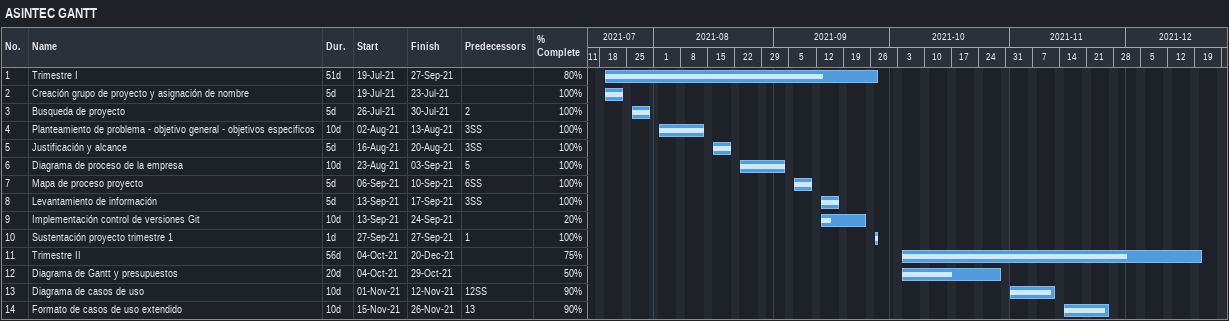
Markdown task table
ASINTEC GANTT

| ID | Task | Duration | Start | Finish | Predecessors | % complete |
|---|---|---|---|---|---|---|
| 1 | Trimestre I | 51d | 2021-07-19 | 2021-09-27 |  | 80 |
| 2 | Creación grupo de proyecto y asignación de nombre | 5d | 2021-07-19 | 2021-07-23 |  | 100 |
| 3 | Busqueda de proyecto | 5d | 2021-07-26 | 2021-07-30 | 2 | 100 |
| 4 | Planteamiento de problema - objetivo general - objetivos especificos | 10d | 2021-08-02 | 2021-08-13 | 3SS | 100 |
| 5 | Justificación y alcance | 5d | 2021-08-16 | 2021-08-20 | 3SS | 100 |
| 6 | Diagrama de proceso de la empresa | 10d | 2021-08-23 | 2021-09-03 | 5 | 100 |
| 7 | Mapa de proceso proyecto | 5d | 2021-09-06 | 2021-09-10 | 6SS | 100 |
| 8 | Levantamiento de información | 5d | 2021-09-13 | 2021-09-17 | 3SS | 100 |
| 9 | Implementación control de versiones Git | 10d | 2021-09-13 | 2021-09-24 |  | 20 |
| 10 | Sustentación proyecto trimestre 1 | 1d | 2021-09-27 | 2021-09-27 | 1 | 100 |
| 11 | Trimestre II | 56d | 2021-10-04 | 2021-12-20 |  | 75 |
| 12 | Diagrama de Gantt y presupuestos | 20d | 2021-10-04 | 2021-10-29 |  | 50 |
| 13 | Diagrama de casos de uso | 10d | 2021-11-01 | 2021-11-12 | 12SS | 90 |
| 14 | Formato de casos de uso extendido | 10d | 2021-11-15 | 2021-11-26 | 13 | 90 |
